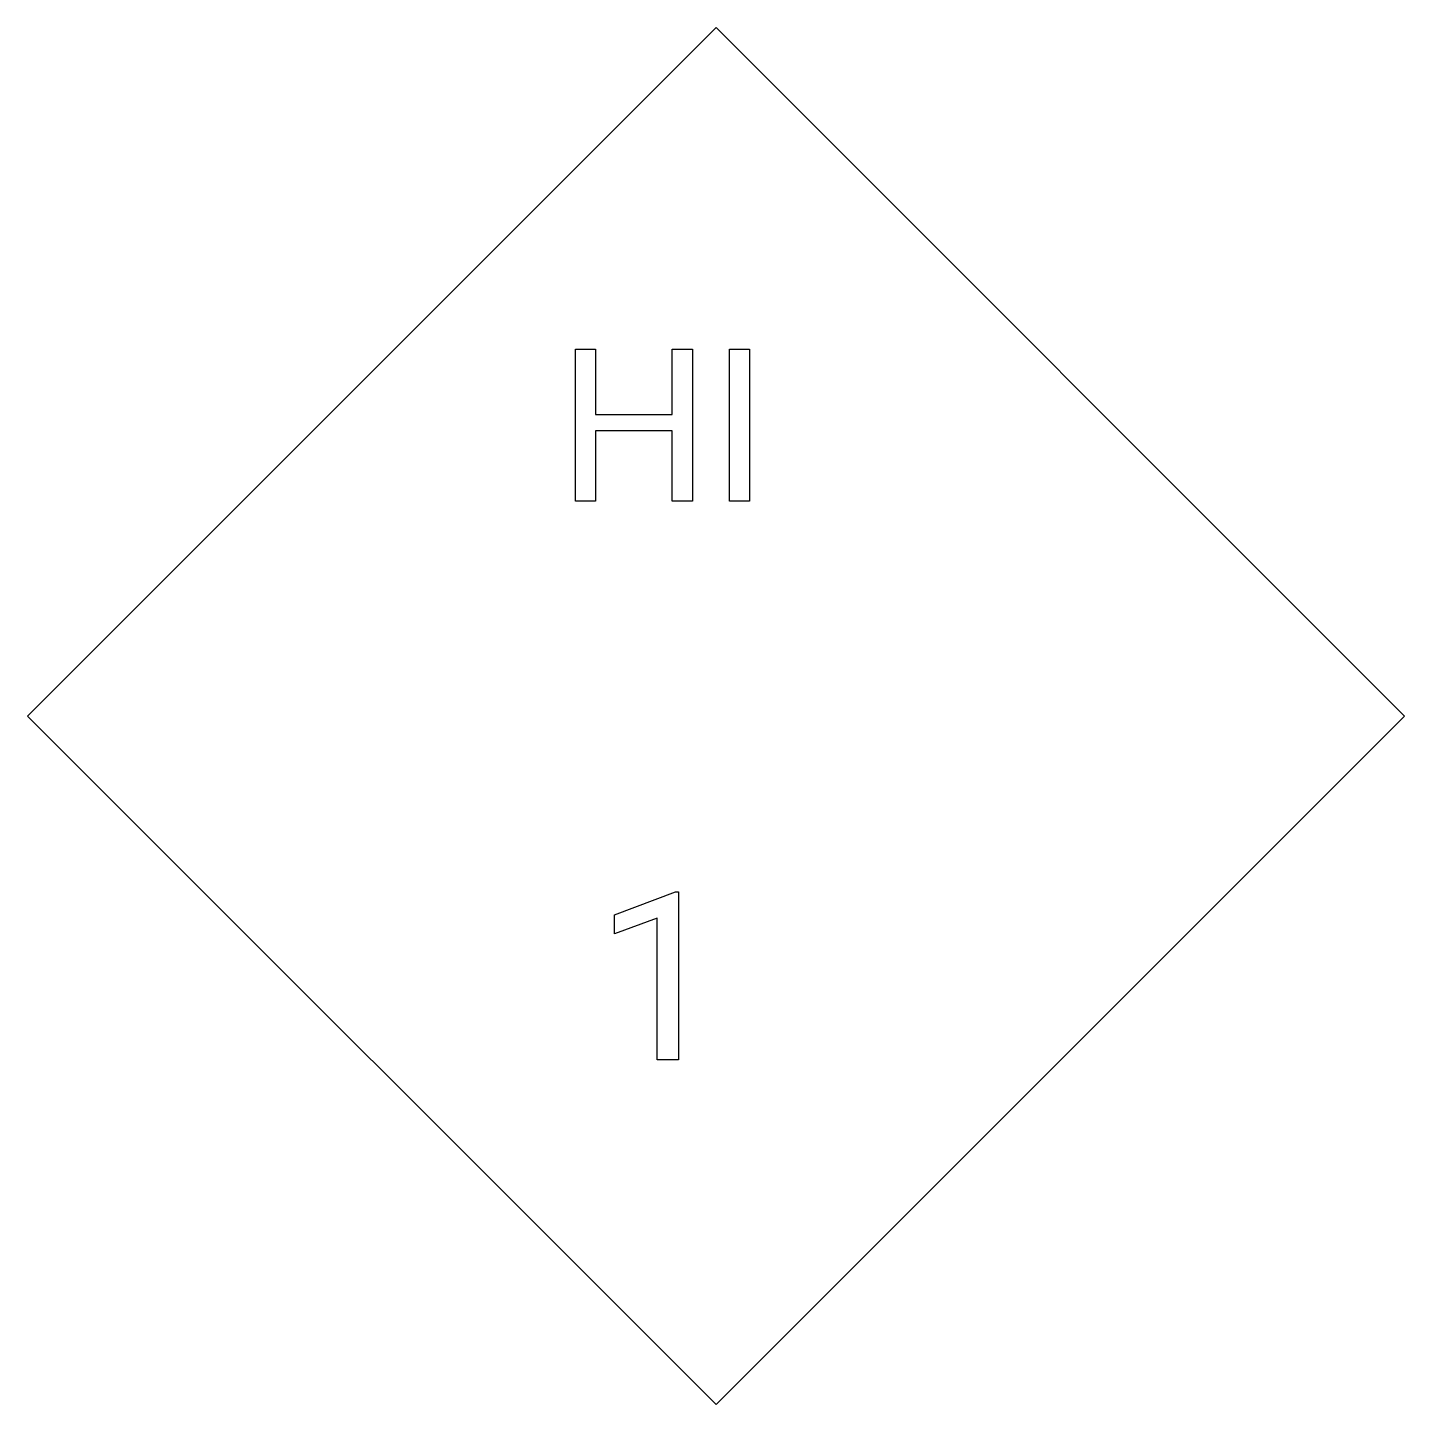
# Model space of a CAD drawing. Extents: x 2.8 to 16, y -2.8 to 10.5.
import ezdxf

# ---------------------------------------------------------------- set-up
doc = ezdxf.new("R2010")
doc.units = 0
for name, color, linetype in [('DEFAULT_255_1_542', 255, 'CONTINUOUS'), ('DEFAULT_255_1_696', 255, 'CONTINUOUS'), ('DEFAULT_255_2_778', 255, 'CONTINUOUS')]:
    doc.layers.add(name, color=color, linetype=linetype)

msp = doc.modelspace()

# ---------------------------------------------------------------- linework, layer by layer
at = {"layer": 'DEFAULT_255_1_542'}
for p, q in [((8.043, 5.899), (8.043, 7.361)), ((8.043, 7.361), (8.235, 7.361)), ((8.235, 7.361), (8.235, 6.732)), ((8.972, 6.732), (8.972, 7.361)), ((8.972, 7.361), (9.166, 7.361)), ((9.166, 7.361), (9.166, 5.899)), ((9.522, 5.899), (9.522, 7.361)), ((9.522, 7.361), (9.715, 7.361)), ((9.715, 7.361), (9.715, 5.899)), ((8.235, 6.732), (8.972, 6.732)), ((8.972, 6.575), (8.235, 6.575)), ((8.235, 6.575), (8.235, 5.899)), ((8.972, 5.899), (8.972, 6.575)), ((8.235, 5.899), (8.043, 5.899)), ((9.166, 5.899), (8.972, 5.899)), ((9.715, 5.899), (9.522, 5.899))]:
    msp.add_line(p, q, dxfattribs=at)
at = {"layer": 'DEFAULT_255_1_696'}
for p, q in [((8.416, 1.927), (9.002, 2.147)), ((9.002, 2.147), (9.034, 2.147)), ((9.034, 2.147), (9.034, 0.532)), ((8.416, 1.742), (8.416, 1.927)), ((8.828, 1.893), (8.416, 1.742)), ((8.828, 0.532), (8.828, 1.893)), ((9.034, 0.532), (8.828, 0.532))]:
    msp.add_line(p, q, dxfattribs=at)
at = {"layer": 'DEFAULT_255_2_778'}
for p, q in [((2.778, 3.836), (9.393, 10.451)), ((9.393, 10.451), (16.007, 3.836)), ((9.393, -2.778), (2.778, 3.836)), ((16.007, 3.836), (9.393, -2.778))]:
    msp.add_line(p, q, dxfattribs=at)

doc.saveas('drawing.dxf')
